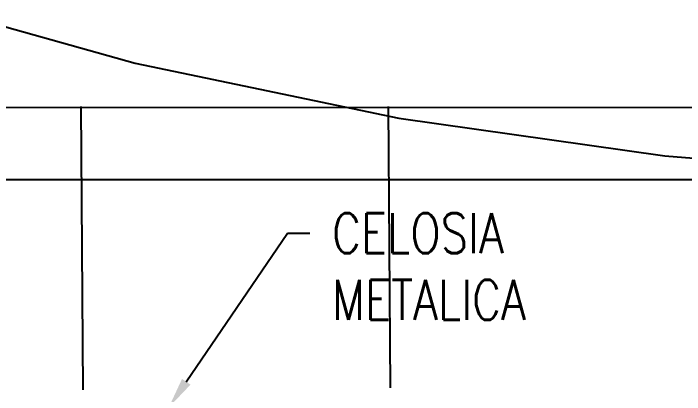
# Model space of a CAD drawing. Header units: millimetres. Extents: x -3 to 53, y -269 to 39.
# Drawn here: x 39.7 to 41.207, y 36.065 to 36.922 of the extents above; entities that cross this region are included whole.
import ezdxf
from ezdxf import colors
from ezdxf.entities.mleader import LeaderData, LeaderLine
from ezdxf.enums import TextEntityAlignment as Align
from ezdxf.math import Vec2, Vec3
from ezdxf.xclip import XClip

# ---------------------------------------------------------------- set-up
doc = ezdxf.new("R2010")
doc.units = ezdxf.units.MM
doc.header["$LTSCALE"] = 15
doc.header["$XCLIPFRAME"] = 2
for name, pattern in [('ACAD_ISO07W100', [3, 0, -3]), ('CENTER', [2, 1.25, -0.25, 0.25, -0.25]), ('HIDDEN2', [0.1875, 0.125, -0.0625])]:
    doc.linetypes.add(name, pattern=pattern)
doc.layers.get('0').update_dxf_attribs({"color": 250})
for name, color, linetype in [('A-MURO BAJO', 251, 'Continuous'), ('A-PROYECCIONES', 250, 'HIDDEN2'), ('A-TEXTO-INDICACIONES', 250, 'Continuous')]:
    doc.layers.add(name, color=color, linetype=linetype)
doc.styles.add('R80', font='ARIALN.TTF', dxfattribs={"height": 2.03})
doc.styles.add('TXT_COTAS', font='romans.shx', dxfattribs={"width": 0.8})

# ---------------------------------------------------------------- blocks, each defined once
blk = doc.blocks.new('A$C9f73720c')
for points, elevation in [([(44.0889, 108.897), (52.2985, 135.6105), (52.7323, 135.4784), (44.5733, 108.7489)], -0.778), ([(49.6857, 125.5072), (50.2919, 125.3265)], 0), ([(49.4843, 124.8472), (50.0948, 124.6653)], 0)]:
    blk.add_lwpolyline(points, dxfattribs=dict(elevation=elevation))
at = {"layer": 'A-MURO BAJO', "ltscale": 0.5}
blk.add_arc((41.5611, 129.6675, 0), 9.45, 328.53153, 328.53425, dxfattribs=at)
at = {"layer": 'A-PROYECCIONES', "linetype": 'CENTER', "ltscale": 0.5, "transparency": 33554623}
blk.add_line((44.8196, 109.0185, 0), (50.3125, 126.996), dxfattribs=at)
blk.add_arc((41.5611, 129.6675), 9.15, 253.00687, 75.73465, dxfattribs=at)
at = {"style": 'R80'}
for height, rotation, p in [(0.09, 0.009, (39.554, 141.0046, 0)), (0.09, 0.009, (45.7984, 139.3226, 0)), (0.09, 0.009, (50.4634, 135.3578, 0)), (0.09, 0.009, (41.9784, 129.0436, 0)), (0.09, 0.009, (37.8409, 128.6089, 0)), (0.09, 0.009, (35.483, 116.3582, 0)), (0.09, 0.009, (38.5607, 113.6321, 0)), (0.09, 0.009, (45.1292, 84.3757, 0)), (0.09, 0.009, (43.9111, 83.9335, 0)), (0.09, 0.009, (43.1485, 83.401, 0)), (0.09, 0.009, (28.0067, 80.1071, 0)), (0.09, 0.009, (44.3753, 79.9046, 0)), (0.09, 0.009, (55.151, 79.2173, 0)), (0.09, 0.009, (38.2608, 76.0049)), (0.09, 0.009, (39.0036, 75.5558)), (0.09, 0.009, (27.5137, 75.2133, 0)), (0.09, 0.009, (27.5137, 75.2133, 0)), (0.09, 0.009, (39.8519, 75.1543)), (0.09, 0.009, (25.3599, 70.2709, 0)), (0.09, 0.009, (32.1646, 69.192, 0)), (0.09, 0.009, (32.1646, 69.192, 0)), (0.09, 0.009, (26.9947, 68.6392, 0)), (0.09, 0.009, (59.8504, 67.3859, 0)), (0.09, 0.009, (24.839, 65.5107, 0)), (0.09, 0.009, (24.839, 65.5107, 0)), (0.09, 0.009, (33.5008, 60.261, 0)), (0.09, 0.009, (33.5008, 60.261, 0)), (0.09, 347.3908, (17.1069, 59.2726, 0)), (0.09, 0.009, (26.4708, 59.2035, 0)), (0.09, 0.009, (26.4708, 59.2035, 0)), (0.09, 0.009, (23.1216, 58.7685, 0)), (0.09, 0.009, (23.1216, 58.7685, 0)), (0.09, 0.009, (27.6632, 55.3959, 0)), (0.09, 0.009, (27.6632, 55.3959, 0)), (0.09, 0.009, (22.2239, 54.9818, 0)), (0.09, 0.009, (22.2239, 54.9818, 0)), (0.09, 0.009, (65.7174, 53.5803, 0)), (0.09, 0.009, (38.377, 51.7166, 0)), (0.09, 0.009, (38.377, 51.7166, 0)), (0.09, 0.009, (21.0294, 51.3767, 0)), (0.09, 0.009, (21.0294, 51.3767, 0)), (0.09, 0.009, (29.4091, 50.8876, 0)), (0.09, 0.009, (29.4091, 50.8876, 0)), (0.09, 0.009, (22.5184, 48.0808, 0)), (0.09, 0.009, (22.5184, 48.0808, 0)), (0.09, 0.009, (32.8305, 47.9478, 0)), (0.09, 0.009, (38.6414, 47.9238, 0)), (0.09, 1.5576, (45.5013, 47.0033, 0)), (0.09, 1.5576, (45.5013, 47.0033, 0)), (0.09, 1.5576, (42.9613, 45.8781, 0)), (0.09, 0.009, (31.2252, 43.4352, 0)), (0.09, 0.009, (31.2252, 43.4352, 0)), (0.09, 0.009, (24.8291, 43.3056, 0)), (0.09, 0.009, (24.8291, 43.3056, 0)), (0.09, 0.009, (28.8684, 42.6092, 0)), (0.09, 0.009, (28.8684, 42.6092, 0)), (0.09, 0.009, (46.0815, 42.4048, 0)), (0.09, 0.009, (19.0307, 42.0559, 0)), (0.09, 0.009, (19.0307, 42.0559, 0)), (0.09, 0.009, (70.9067, 41.0329, 0)), (0.09, 0.009, (22.7765, 38.7407, 0)), (0.09, 0.009, (22.7765, 38.7407, 0)), (0.09, 0.009, (17.8952, 37.4624, 0)), (0.09, 0.009, (17.8952, 37.4624, 0)), (0.09, 0.009, (25.8226, 33.2142, 0)), (0.09, 0.009, (21.5027, 31.2754, 0)), (0.1403, 0.009, (43.0178, 29.8778, 0)), (0.09, 0.009, (24.3978, 29.2659, 0)), (0.09, 0.009, (49.7565, 29.0287, 0)), (0.09, 0.009, (16.51, 28.4123, 0)), (0.09, 0.009, (16.51, 28.4123, 0)), (0.09, 0.009, (40.7946, 24.893, 0)), (0.09, 0.009, (18.1268, 23.6374, 0)), (0.09, 0.009, (20.346, 20.3291, 0)), (0.09, 0.009, (38.3365, 19.4632, 0)), (0.09, 0.009, (18.2869, 15.9828, 0)), (0.09, 0.009, (36.6694, 12.5977, 0)), (0.09, 337.7998, (24.7536, 11.2334, 0)), (0.09, 0.009, (33.5928, 10.3508, 0)), (0.09, 337.7998, (21.6109, 10.1247, 0)), (0.09, 337.7998, (16.5605, 9.5998, 0)), (0.09, 337.7998, (29.9414, 8.9534, 0)), (0.09, 337.7998, (31.6402, 7.9561, 0)), (0.09, 337.7998, (26.736, 7.7966, 0)), (0.09, 337.7998, (32.0288, 7.0232, 0)), (0.09, 0.009, (23.3239, 5.5763, 0)), (0.09, 0.009, (16.5347, 5.5678, 0)), (0.09, 0.009, (34.4718, 3.6379, 0))]:
    blk.add_attdef('N.P.T.+0.00', text='', height=height, rotation=rotation, dxfattribs=at).set_placement(p, align=Align.MIDDLE_CENTER)
for p in [(49.9263, 138.2431, 0), (56.6904, 136.252, 0), (60.5336, 135.5237, 0), (42.6322, 135.1839), (46.2516, 126.9171), (35.1548, 97.8545, 0), (31.2618, 93.9445, 0), (17.9393, 86.8861, 0), (34.7444, 85.6148, 0), (35.5048, 81.4636, 0), (34.6534, 76.9929, 0), (59.6668, 73.2509), (40.4113, 65.8421, 0), (43.5611, 65.2125, 0), (64.4681, 61.3857), (43.9111, 51.4927, 0), (32.9744, 51.0828, 0), (48.0327, 50.0735, 0), (69.3242, 50.0814, 0), (52.9599, 39.4701, 0), (74.4159, 35.7467, 0)]:
    blk.add_attdef('N.P.T.+0.00', text='', height=0.2109, dxfattribs=at).set_placement(p, align=Align.MIDDLE_CENTER)

msp = doc.modelspace()

# ---------------------------------------------------------------- block references
at = {"linetype": 'ACAD_ISO07W100', "ltscale": 5}
ref = msp.add_blockref('A$C9f73720c', (-94.0043, 47.5864), dxfattribs=dict(at, rotation=286.9770955472961))
XClip(ref).set_block_clipping_path([(53.9739667831, 80.2683385944), (69.3730303047, 130.7085147865), (51.0595701083, 136.2994971771), (35.6605065867, 85.8593209849)])

# ---------------------------------------------------------------- next in the draw order: leaders
at = {"layer": 'A-TEXTO-INDICACIONES'}
ml = msp.add_multileader_mtext('Standard', dxfattribs=at)
ml.set_content('\\pxsm1,t16;CELOSIA\\PMETALICA', color=256, style='TXT_COTAS')
ml.set_leader_properties(color=256)
ml.build(insert=Vec2(0, 0))
ml.multileader.update_dxf_attribs({"dogleg_length": 0.05, "arrow_head_size": 0.07})
ctx = ml.context
ctx.base_point, ctx.char_height, ctx.arrow_head_size, ctx.landing_gap_size, ctx.plane_origin = Vec3(38.9056, 36.4275), 0.09, 0.07, 0.05, Vec3(38.4543, 36.2151)
notes = []
notes.append((ctx, [(0, (1, 1, 0), (38.8556, 36.4275), (1, 0), 0.05, [(0, [(38.589, 36.0356)], 0, [])])]))
ctx.mtext.insert, ctx.mtext.width, ctx.mtext.defined_height, ctx.mtext.flow_direction = Vec3(38.9556, 36.4725), 1.024058, 0.5146, 5
ml = msp.add_multileader_mtext('Standard', dxfattribs=at)
ml.set_content('\\pxsm1,t16;CELOSIA\\PMETALICA', color=256, style='TXT_COTAS')
ml.set_leader_properties(color=256)
ml.build(insert=Vec2(0, 0))
ml.multileader.update_dxf_attribs({"dogleg_length": 0.05, "arrow_head_size": 0.07})
ctx = ml.context
ctx.base_point, ctx.char_height, ctx.arrow_head_size, ctx.landing_gap_size, ctx.plane_origin = Vec3(40.365, 36.4275), 0.09, 0.07, 0.05, Vec3(39.9136, 36.2151)
notes.append((ctx, [(0, (1, 1, 0), (40.315, 36.4275), (1, 0), 0.05, [(0, [(40.0484, 36.0356)], 0, [])])]))
ctx.mtext.insert, ctx.mtext.width, ctx.mtext.defined_height, ctx.mtext.flow_direction = Vec3(40.415, 36.4725), 1.024058, 0.5146, 5
for ctx, leaders in notes:
    for number, flags, end, landing, length, lines in leaders:
        leader = LeaderData()
        leader.index, (leader.has_last_leader_line, leader.has_dogleg_vector, leader.attachment_direction) = number, flags
        leader.last_leader_point, leader.dogleg_vector, leader.dogleg_length = Vec3(end), Vec3(landing), length
        for number, points, colour, breaks in lines:
            line = LeaderLine()
            line.index, line.vertices, line.color, line.breaks = number, Vec3.list(points), colors.encode_raw_color(colour), breaks
            leader.lines.append(line)
        ctx.leaders.append(leader)

doc.saveas('drawing.dxf')
